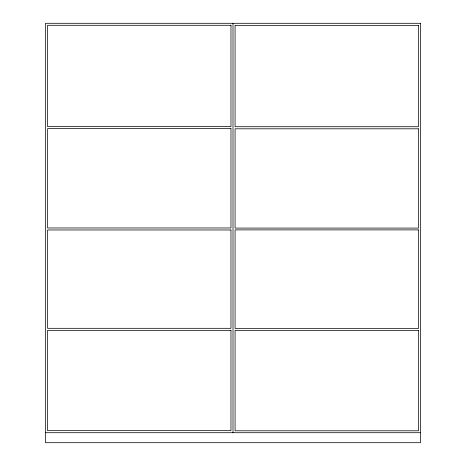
<?xml version="1.0" encoding="UTF-8"?>
<svg xmlns="http://www.w3.org/2000/svg" width="466" height="466" viewBox="0 0 466 466"><rect width="100%" height="100%" fill="white"/><g stroke="black" fill="none" stroke-linecap="round" stroke-linejoin="round"><path stroke-width="0.7" d="M45.511 432.71L420.489 432.71M233 23.3L233 432.71M420.489 23.3L45.511 23.3L45.511 442.7L420.489 442.7L420.489 23.3M230.973 25.286L47.573 25.286L47.573 126.63L230.973 126.63L230.973 25.286M418.474 25.368L235.068 25.368L235.068 126.723L418.474 126.723L418.474 25.368M230.973 128.622L47.573 128.622L47.573 227.973L230.973 227.973L230.973 128.622M418.474 128.802L235.068 128.802L235.068 228.084L418.474 228.084L418.474 128.802M418.474 229.889L235.068 229.889L235.068 328.489L418.474 328.489L418.474 229.889M230.973 229.971L47.573 229.971L47.573 328.314L230.973 328.314L230.973 229.971M230.973 330.365L47.573 330.365L47.573 430.666L230.973 430.666L230.973 330.365M418.474 330.382L235.068 330.382L235.068 430.8L418.474 430.8L418.474 330.382"/></g></svg>
